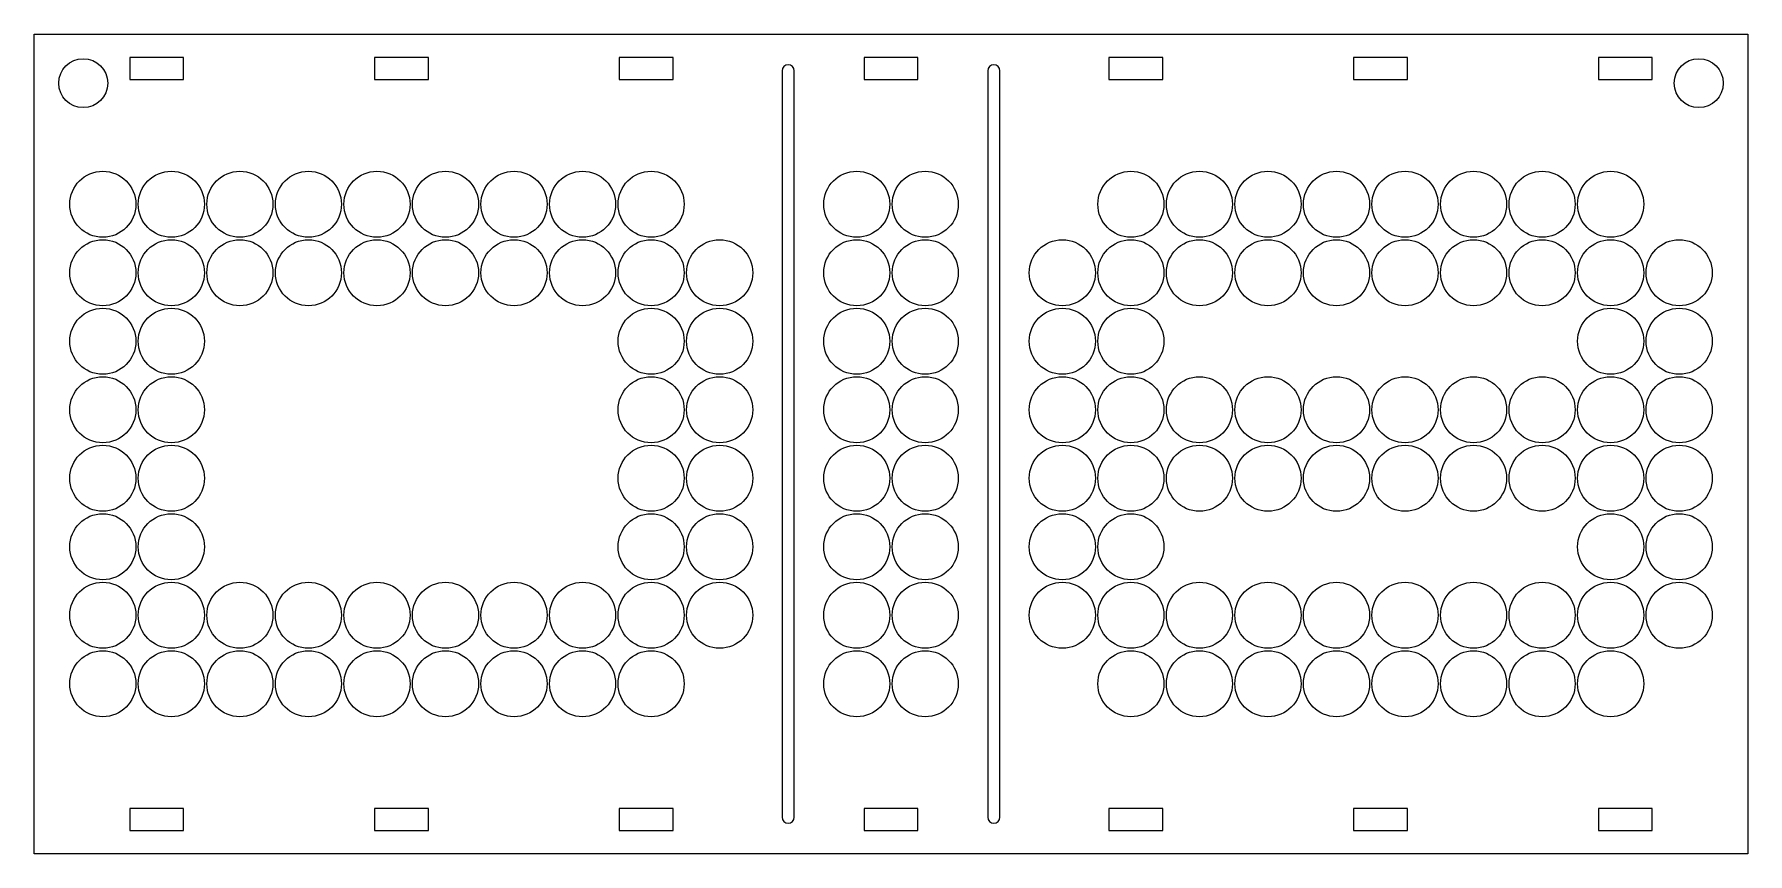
# Model space of a CAD drawing. Header units: millimetres. Extents: x 0 to 140, y 0 to 67.
import ezdxf

# ---------------------------------------------------------------- set-up
doc = ezdxf.new("R2010")
doc.units = ezdxf.units.MM
doc.layers.get('0').update_dxf_attribs({"linetype": 'CONTINUOUS'})

msp = doc.modelspace()

# ---------------------------------------------------------------- linework, layer by layer
for points in [[(140, 67), (140, 0), (0, 0), (0, 67)], [(12.2, 65.1), (7.8, 65.1), (7.8, 63.3), (12.2, 63.3)], [(32.2, 65.1), (27.8, 65.1), (27.8, 63.3), (32.2, 63.3)], [(52.2, 65.1), (47.8, 65.1), (47.8, 63.3), (52.2, 63.3)], [(72.2, 65.1), (67.8, 65.1), (67.8, 63.3), (72.2, 63.3)], [(92.2, 65.1), (87.8, 65.1), (87.8, 63.3), (92.2, 63.3)], [(112.2, 65.1), (107.8, 65.1), (107.8, 63.3), (112.2, 63.3)], [(132.2, 65.1), (127.8, 65.1), (127.8, 63.3), (132.2, 63.3)], [(12.2, 1.9), (12.2, 3.7), (7.8, 3.7), (7.8, 1.9)], [(32.2, 1.9), (32.2, 3.7), (27.8, 3.7), (27.8, 1.9)], [(52.2, 1.9), (52.2, 3.7), (47.8, 3.7), (47.8, 1.9)], [(72.2, 1.9), (72.2, 3.7), (67.8, 3.7), (67.8, 1.9)], [(92.2, 1.9), (92.2, 3.7), (87.8, 3.7), (87.8, 1.9)], [(112.2, 1.9), (112.2, 3.7), (107.8, 3.7), (107.8, 1.9)], [(132.2, 1.9), (132.2, 3.7), (127.8, 3.7), (127.8, 1.9)]]:
    msp.add_lwpolyline(points, close=True)
for points in [[(61.1, 64), (61.1, 3, 1), (62.1, 3), (62.1, 64, 1)], [(77.9, 64), (77.9, 3, 1), (78.9, 3), (78.9, 64, 1)]]:
    msp.add_lwpolyline(points, format="xyb", close=True)
for centre, radius in [((4, 63), 2), ((136, 63), 2), ((5.6, 53.1), 2.7), ((11.2, 53.1), 2.7), ((16.8, 53.1), 2.7), ((22.4, 53.1), 2.7), ((28, 53.1), 2.7), ((33.6, 53.1), 2.7), ((39.2, 53.1), 2.7), ((44.8, 53.1), 2.7), ((50.4, 53.1), 2.7), ((67.2, 53.1), 2.7), ((72.8, 53.1), 2.7), ((89.6, 53.1), 2.7), ((95.2, 53.1), 2.7), ((100.8, 53.1), 2.7), ((106.4, 53.1), 2.7), ((112, 53.1), 2.7), ((117.6, 53.1), 2.7), ((123.2, 53.1), 2.7), ((128.8, 53.1), 2.7), ((5.6, 47.5), 2.7), ((11.2, 47.5), 2.7), ((16.8, 47.5), 2.7), ((22.4, 47.5), 2.7), ((28, 47.5), 2.7), ((33.6, 47.5), 2.7), ((39.2, 47.5), 2.7), ((44.8, 47.5), 2.7), ((50.4, 47.5), 2.7), ((56, 47.5), 2.7), ((67.2, 47.5), 2.7), ((72.8, 47.5), 2.7), ((84, 47.5), 2.7), ((89.6, 47.5), 2.7), ((95.2, 47.5), 2.7), ((100.8, 47.5), 2.7), ((106.4, 47.5), 2.7), ((112, 47.5), 2.7), ((117.6, 47.5), 2.7), ((123.2, 47.5), 2.7), ((128.8, 47.5), 2.7), ((134.4, 47.5), 2.7), ((5.6, 41.9), 2.7), ((11.2, 41.9), 2.7), ((50.4, 41.9), 2.7), ((56, 41.9), 2.7), ((67.2, 41.9), 2.7), ((72.8, 41.9), 2.7), ((84, 41.9), 2.7), ((89.6, 41.9), 2.7), ((128.8, 41.9), 2.7), ((134.4, 41.9), 2.7), ((5.6, 36.3), 2.7), ((11.2, 36.3), 2.7), ((50.4, 36.3), 2.7), ((56, 36.3), 2.7), ((67.2, 36.3), 2.7), ((72.8, 36.3), 2.7), ((84, 36.3), 2.7), ((89.6, 36.3), 2.7), ((95.2, 36.3), 2.7), ((100.8, 36.3), 2.7), ((106.4, 36.3), 2.7), ((112, 36.3), 2.7), ((117.6, 36.3), 2.7), ((123.2, 36.3), 2.7), ((128.8, 36.3), 2.7), ((134.4, 36.3), 2.7), ((5.6, 30.7), 2.7), ((11.2, 30.7), 2.7), ((50.4, 30.7), 2.7), ((56, 30.7), 2.7), ((67.2, 30.7), 2.7), ((72.8, 30.7), 2.7), ((84, 30.7), 2.7), ((89.6, 30.7), 2.7), ((95.2, 30.7), 2.7), ((100.8, 30.7), 2.7), ((106.4, 30.7), 2.7), ((112, 30.7), 2.7), ((117.6, 30.7), 2.7), ((123.2, 30.7), 2.7), ((128.8, 30.7), 2.7), ((134.4, 30.7), 2.7), ((5.6, 25.1), 2.7), ((11.2, 25.1), 2.7), ((50.4, 25.1), 2.7), ((56, 25.1), 2.7), ((67.2, 25.1), 2.7), ((72.8, 25.1), 2.7), ((84, 25.1), 2.7), ((89.6, 25.1), 2.7), ((128.8, 25.1), 2.7), ((134.4, 25.1), 2.7), ((5.6, 19.5), 2.7), ((11.2, 19.5), 2.7), ((16.8, 19.5), 2.7), ((22.4, 19.5), 2.7), ((28, 19.5), 2.7), ((33.6, 19.5), 2.7), ((39.2, 19.5), 2.7), ((44.8, 19.5), 2.7), ((50.4, 19.5), 2.7), ((56, 19.5), 2.7), ((67.2, 19.5), 2.7), ((72.8, 19.5), 2.7), ((84, 19.5), 2.7), ((89.6, 19.5), 2.7), ((95.2, 19.5), 2.7), ((100.8, 19.5), 2.7), ((106.4, 19.5), 2.7), ((112, 19.5), 2.7), ((117.6, 19.5), 2.7), ((123.2, 19.5), 2.7), ((128.8, 19.5), 2.7), ((134.4, 19.5), 2.7), ((5.6, 13.9), 2.7), ((11.2, 13.9), 2.7), ((16.8, 13.9), 2.7), ((22.4, 13.9), 2.7), ((28, 13.9), 2.7), ((33.6, 13.9), 2.7), ((39.2, 13.9), 2.7), ((44.8, 13.9), 2.7), ((50.4, 13.9), 2.7), ((67.2, 13.9), 2.7), ((72.8, 13.9), 2.7), ((89.6, 13.9), 2.7), ((95.2, 13.9), 2.7), ((100.8, 13.9), 2.7), ((106.4, 13.9), 2.7), ((112, 13.9), 2.7), ((117.6, 13.9), 2.7), ((123.2, 13.9), 2.7), ((128.8, 13.9), 2.7)]:
    msp.add_circle(centre, radius)

doc.saveas('drawing.dxf')
